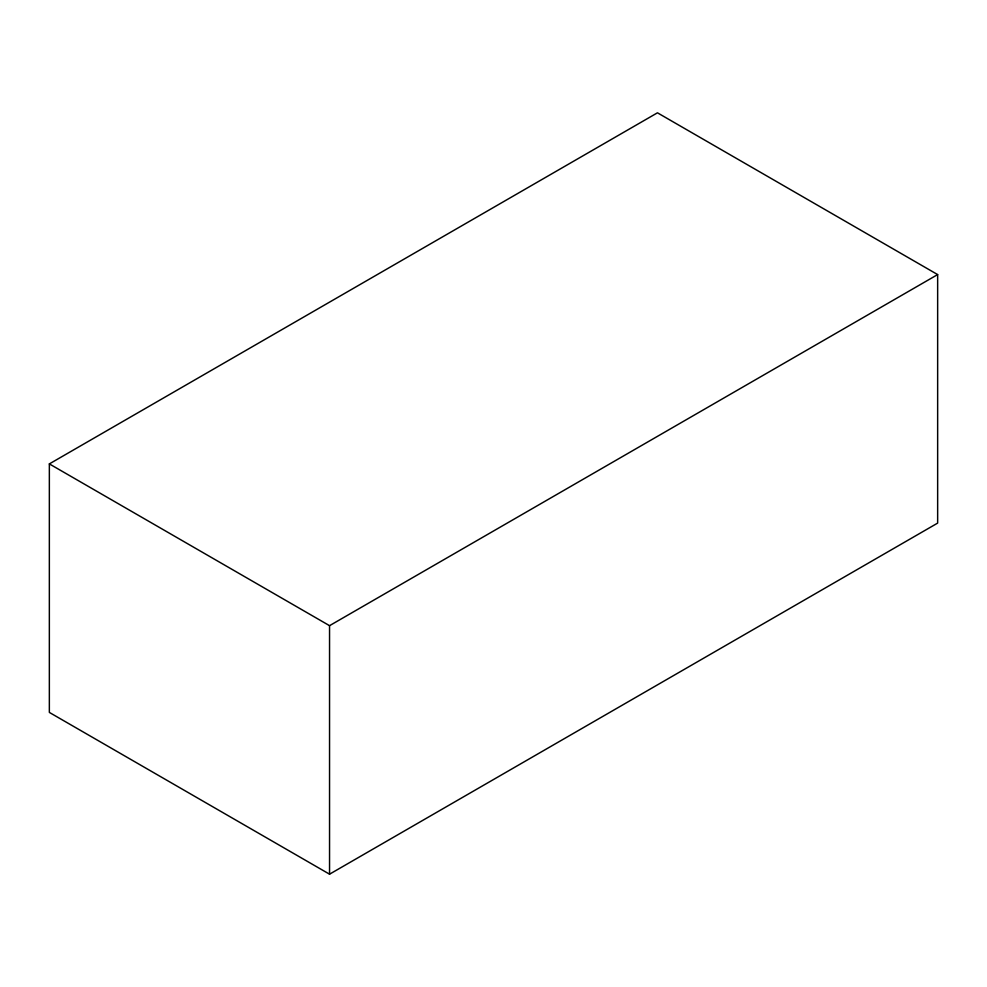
<?xml version="1.0" encoding="UTF-8"?>
<svg xmlns="http://www.w3.org/2000/svg" width="987" height="987" viewBox="0 0 987 987"><rect width="100%" height="100%" fill="white"/><g stroke="black" fill="none" stroke-linecap="round" stroke-linejoin="round"><path stroke-width="1.48" d="M49.35 463.902L657.453 112.814L937.65 274.583L937.65 523.098L329.547 874.186L49.35 712.417L49.35 463.902L329.547 625.672L937.65 274.583M329.547 625.672L329.547 874.186"/></g></svg>
